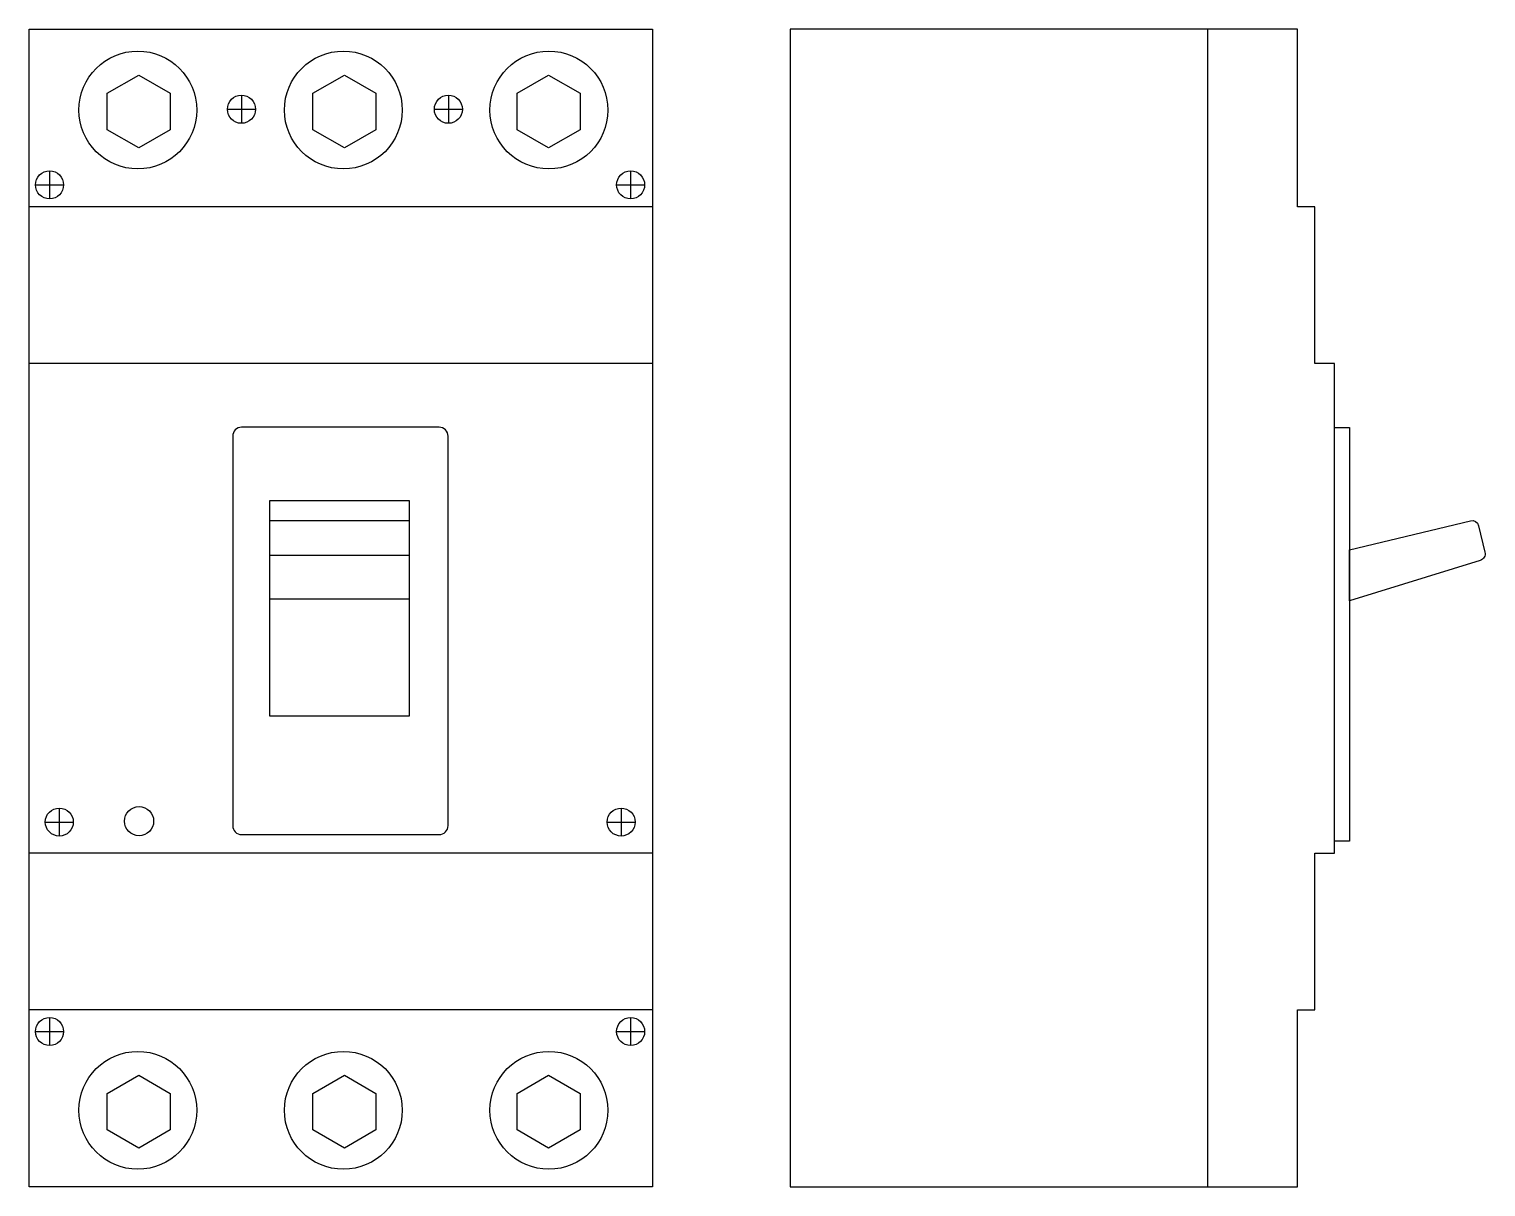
# Model space of a CAD drawing. Extents: x 0 to 321, y -255 to 0.
import ezdxf

# ---------------------------------------------------------------- set-up
doc = ezdxf.new("R2010")
doc.units = 0
doc.layers.add('LAYER_1', color=7, linetype='CONTINUOUS')

# ---------------------------------------------------------------- blocks, each defined once
blk = doc.blocks.new('BLOCK_3')
at = {"layer": 'LAYER_1', "color": 7}
blk.add_lwpolyline([(137.26, -254.92), (0, -254.92), (0, 0), (137.26, 0), (137.26, -254.92)], dxfattribs=at)
blk = doc.blocks.new('BLOCK_4')
at = {"layer": 'LAYER_1', "color": 7}
blk.add_lwpolyline([(137.26, -215.93), (0, -215.93), (0, -39.03), (137.26, -39.03), (137.26, -215.93)], dxfattribs=at)
blk = doc.blocks.new('BLOCK_5')
at = {"layer": 'LAYER_1', "color": 7}
blk.add_lwpolyline([(137.26, -181.41), (0, -181.41), (0, -73.56), (137.26, -73.56), (137.26, -181.41)], dxfattribs=at)
blk = doc.blocks.new('BLOCK_8')
at = {"layer": 'LAYER_1', "color": 7}
blk.add_open_spline([(1.41, -220.71), (1.41, -222.42), (2.79, -223.8), (4.5, -223.8), (4.5, -223.8), (4.5, -223.8), (4.5, -223.8), (6.2, -223.8), (7.58, -222.42), (7.58, -220.71), (7.58, -220.71), (7.58, -220.71), (7.58, -220.71), (7.58, -219.01), (6.2, -217.63), (4.5, -217.63), (4.5, -217.63), (4.5, -217.63), (4.5, -217.63), (2.79, -217.63), (1.41, -219.01), (1.41, -220.71)], degree=3, knots=[0, 0, 0, 0, 1, 1, 1, 2, 2, 2, 3, 3, 3, 4, 4, 4, 5, 5, 5, 6, 6, 6, 7, 7, 7, 7], dxfattribs=at)
blk = doc.blocks.new('BLOCK_11')
at = {"layer": 'LAYER_1', "color": 7}
blk.add_lwpolyline([(4.5, -217.63), (4.5, -223.8)], dxfattribs=at)
blk = doc.blocks.new('BLOCK_12')
at = {"layer": 'LAYER_1', "color": 7}
blk.add_lwpolyline([(1.41, -220.71), (7.58, -220.71)], dxfattribs=at)
blk = doc.blocks.new('BLOCK_10')
at = {"layer": 'LAYER_1'}
for name in ['BLOCK_11', 'BLOCK_12']:
    blk.add_blockref(name, (0, 0), dxfattribs=at)
blk = doc.blocks.new('BLOCK_9')
at = {"layer": 'LAYER_1'}
blk.add_blockref('BLOCK_10', (0, 0), dxfattribs=at)
blk = doc.blocks.new('BLOCK_7')
at = {"layer": 'LAYER_1'}
for name in ['BLOCK_8', 'BLOCK_9']:
    blk.add_blockref(name, (0, 0), dxfattribs=at)
blk = doc.blocks.new('BLOCK_6')
at = {"layer": 'LAYER_1'}
blk.add_blockref('BLOCK_7', (0, 0), dxfattribs=at)
blk = doc.blocks.new('BLOCK_15')
at = {"layer": 'LAYER_1', "color": 7}
blk.add_open_spline([(129.38, -220.71), (129.38, -222.42), (130.77, -223.8), (132.47, -223.8), (132.47, -223.8), (132.47, -223.8), (132.47, -223.8), (134.18, -223.8), (135.56, -222.42), (135.56, -220.71), (135.56, -220.71), (135.56, -220.71), (135.56, -220.71), (135.56, -219.01), (134.18, -217.63), (132.47, -217.63), (132.47, -217.63), (132.47, -217.63), (132.47, -217.63), (130.77, -217.63), (129.38, -219.01), (129.38, -220.71)], degree=3, knots=[0, 0, 0, 0, 1, 1, 1, 2, 2, 2, 3, 3, 3, 4, 4, 4, 5, 5, 5, 6, 6, 6, 7, 7, 7, 7], dxfattribs=at)
blk = doc.blocks.new('BLOCK_18')
at = {"layer": 'LAYER_1', "color": 7}
blk.add_lwpolyline([(132.47, -217.63), (132.47, -223.8)], dxfattribs=at)
blk = doc.blocks.new('BLOCK_19')
at = {"layer": 'LAYER_1', "color": 7}
blk.add_lwpolyline([(129.38, -220.71), (135.56, -220.71)], dxfattribs=at)
blk = doc.blocks.new('BLOCK_17')
at = {"layer": 'LAYER_1'}
for name in ['BLOCK_18', 'BLOCK_19']:
    blk.add_blockref(name, (0, 0), dxfattribs=at)
blk = doc.blocks.new('BLOCK_16')
at = {"layer": 'LAYER_1'}
blk.add_blockref('BLOCK_17', (0, 0), dxfattribs=at)
blk = doc.blocks.new('BLOCK_14')
at = {"layer": 'LAYER_1'}
for name in ['BLOCK_15', 'BLOCK_16']:
    blk.add_blockref(name, (0, 0), dxfattribs=at)
blk = doc.blocks.new('BLOCK_13')
at = {"layer": 'LAYER_1'}
blk.add_blockref('BLOCK_14', (0, 0), dxfattribs=at)
blk = doc.blocks.new('BLOCK_22')
at = {"layer": 'LAYER_1', "color": 7}
blk.add_open_spline([(1.41, -34.28), (1.41, -35.99), (2.79, -37.37), (4.5, -37.37), (4.5, -37.37), (4.5, -37.37), (4.5, -37.37), (6.2, -37.37), (7.58, -35.99), (7.58, -34.28), (7.58, -34.28), (7.58, -34.28), (7.58, -34.28), (7.58, -32.58), (6.2, -31.2), (4.5, -31.2), (4.5, -31.2), (4.5, -31.2), (4.5, -31.2), (2.79, -31.2), (1.41, -32.58), (1.41, -34.28)], degree=3, knots=[0, 0, 0, 0, 1, 1, 1, 2, 2, 2, 3, 3, 3, 4, 4, 4, 5, 5, 5, 6, 6, 6, 7, 7, 7, 7], dxfattribs=at)
blk = doc.blocks.new('BLOCK_25')
at = {"layer": 'LAYER_1', "color": 7}
blk.add_lwpolyline([(4.5, -31.2), (4.5, -37.37)], dxfattribs=at)
blk = doc.blocks.new('BLOCK_26')
at = {"layer": 'LAYER_1', "color": 7}
blk.add_lwpolyline([(1.41, -34.28), (7.58, -34.28)], dxfattribs=at)
blk = doc.blocks.new('BLOCK_24')
at = {"layer": 'LAYER_1'}
for name in ['BLOCK_25', 'BLOCK_26']:
    blk.add_blockref(name, (0, 0), dxfattribs=at)
blk = doc.blocks.new('BLOCK_23')
at = {"layer": 'LAYER_1'}
blk.add_blockref('BLOCK_24', (0, 0), dxfattribs=at)
blk = doc.blocks.new('BLOCK_21')
at = {"layer": 'LAYER_1'}
for name in ['BLOCK_22', 'BLOCK_23']:
    blk.add_blockref(name, (0, 0), dxfattribs=at)
blk = doc.blocks.new('BLOCK_20')
at = {"layer": 'LAYER_1'}
blk.add_blockref('BLOCK_21', (0, 0), dxfattribs=at)
blk = doc.blocks.new('BLOCK_29')
at = {"layer": 'LAYER_1', "color": 7}
blk.add_open_spline([(129.38, -34.28), (129.38, -35.99), (130.77, -37.37), (132.47, -37.37), (132.47, -37.37), (132.47, -37.37), (132.47, -37.37), (134.18, -37.37), (135.56, -35.99), (135.56, -34.28), (135.56, -34.28), (135.56, -34.28), (135.56, -34.28), (135.56, -32.58), (134.18, -31.2), (132.47, -31.2), (132.47, -31.2), (132.47, -31.2), (132.47, -31.2), (130.77, -31.2), (129.38, -32.58), (129.38, -34.28)], degree=3, knots=[0, 0, 0, 0, 1, 1, 1, 2, 2, 2, 3, 3, 3, 4, 4, 4, 5, 5, 5, 6, 6, 6, 7, 7, 7, 7], dxfattribs=at)
blk = doc.blocks.new('BLOCK_32')
at = {"layer": 'LAYER_1', "color": 7}
blk.add_lwpolyline([(132.47, -31.2), (132.47, -37.37)], dxfattribs=at)
blk = doc.blocks.new('BLOCK_33')
at = {"layer": 'LAYER_1', "color": 7}
blk.add_lwpolyline([(129.38, -34.28), (135.56, -34.28)], dxfattribs=at)
blk = doc.blocks.new('BLOCK_31')
at = {"layer": 'LAYER_1'}
for name in ['BLOCK_32', 'BLOCK_33']:
    blk.add_blockref(name, (0, 0), dxfattribs=at)
blk = doc.blocks.new('BLOCK_30')
at = {"layer": 'LAYER_1'}
blk.add_blockref('BLOCK_31', (0, 0), dxfattribs=at)
blk = doc.blocks.new('BLOCK_28')
at = {"layer": 'LAYER_1'}
for name in ['BLOCK_29', 'BLOCK_30']:
    blk.add_blockref(name, (0, 0), dxfattribs=at)
blk = doc.blocks.new('BLOCK_27')
at = {"layer": 'LAYER_1'}
blk.add_blockref('BLOCK_28', (0, 0), dxfattribs=at)
blk = doc.blocks.new('BLOCK_34')
at = {"layer": 'LAYER_1', "color": 7}
blk.add_open_spline([(20.99, -174.4), (20.99, -176.17), (22.43, -177.61), (24.21, -177.61), (24.21, -177.61), (24.21, -177.61), (24.21, -177.61), (25.98, -177.61), (27.42, -176.17), (27.42, -174.4), (27.42, -174.4), (27.42, -174.4), (27.42, -174.4), (27.42, -172.62), (25.98, -171.18), (24.21, -171.18), (24.21, -171.18), (24.21, -171.18), (24.21, -171.18), (22.43, -171.18), (20.99, -172.62), (20.99, -174.4)], degree=3, knots=[0, 0, 0, 0, 1, 1, 1, 2, 2, 2, 3, 3, 3, 4, 4, 4, 5, 5, 5, 6, 6, 6, 7, 7, 7, 7], dxfattribs=at)
blk = doc.blocks.new('BLOCK_37')
at = {"layer": 'LAYER_1', "color": 7}
blk.add_lwpolyline([(83.72, -151.25), (53.03, -151.25), (53.03, -103.81), (83.72, -103.81), (83.72, -151.25)], dxfattribs=at)
blk = doc.blocks.new('BLOCK_38')
at = {"layer": 'LAYER_1', "color": 7}
blk.add_open_spline([(92.27, -175.38), (92.27, -176.46), (91.38, -177.34), (90.31, -177.34), (90.31, -177.34), (90.31, -177.34), (90.31, -177.34), (90.31, -177.34), (46.8, -177.34), (46.8, -177.34), (46.8, -177.34), (46.8, -177.34), (46.8, -177.34), (45.72, -177.34), (44.83, -176.46), (44.83, -175.38), (44.83, -175.38), (44.83, -175.38), (44.83, -175.38), (44.83, -175.38), (44.83, -89.63), (44.83, -89.63), (44.83, -89.63), (44.83, -89.63), (44.83, -89.63), (44.83, -88.55), (45.72, -87.66), (46.8, -87.66), (46.8, -87.66), (46.8, -87.66), (46.8, -87.66), (46.8, -87.66), (90.31, -87.66), (90.31, -87.66), (90.31, -87.66), (90.31, -87.66), (90.31, -87.66), (91.38, -87.66), (92.27, -88.55), (92.27, -89.63), (92.27, -89.63), (92.27, -89.63), (92.27, -89.63), (92.27, -89.63), (92.27, -175.38), (92.27, -175.38)], degree=3, knots=[0, 0, 0, 0, 1, 1, 1, 2, 2, 2, 3, 3, 3, 4, 4, 4, 5, 5, 5, 6, 6, 6, 7, 7, 7, 8, 8, 8, 9, 9, 9, 10, 10, 10, 11, 11, 11, 12, 12, 12, 13, 13, 13, 14, 14, 14, 15, 15, 15, 15], dxfattribs=at)
blk = doc.blocks.new('BLOCK_39')
at = {"layer": 'LAYER_1', "color": 7}
blk.add_lwpolyline([(53.15, -125.47), (83.6, -125.47)], dxfattribs=at)
blk = doc.blocks.new('BLOCK_40')
at = {"layer": 'LAYER_1', "color": 7}
blk.add_lwpolyline([(53.13, -115.84), (83.58, -115.84)], dxfattribs=at)
blk = doc.blocks.new('BLOCK_41')
at = {"layer": 'LAYER_1', "color": 7}
blk.add_lwpolyline([(53.15, -108.21), (83.6, -108.21)], dxfattribs=at)
blk = doc.blocks.new('BLOCK_36')
at = {"layer": 'LAYER_1'}
for name in ['BLOCK_38', 'BLOCK_37', 'BLOCK_41', 'BLOCK_40', 'BLOCK_39']:
    blk.add_blockref(name, (0, 0), dxfattribs=at)
blk = doc.blocks.new('BLOCK_35')
at = {"layer": 'LAYER_1'}
blk.add_blockref('BLOCK_36', (0, 0), dxfattribs=at)
blk = doc.blocks.new('BLOCK_50')
at = {"layer": 'LAYER_1', "color": 7}
blk.add_lwpolyline([(46.76, -14.55), (46.76, -20.73)], dxfattribs=at)
blk = doc.blocks.new('BLOCK_51')
at = {"layer": 'LAYER_1', "color": 7}
blk.add_lwpolyline([(43.68, -17.64), (49.85, -17.64)], dxfattribs=at)
blk = doc.blocks.new('BLOCK_49')
at = {"layer": 'LAYER_1'}
for name in ['BLOCK_50', 'BLOCK_51']:
    blk.add_blockref(name, (0, 0), dxfattribs=at)
blk = doc.blocks.new('BLOCK_48')
at = {"layer": 'LAYER_1'}
blk.add_blockref('BLOCK_49', (0, 0), dxfattribs=at)
blk = doc.blocks.new('BLOCK_47')
at = {"layer": 'LAYER_1'}
blk.add_blockref('BLOCK_48', (0, 0), dxfattribs=at)
blk = doc.blocks.new('BLOCK_46')
at = {"layer": 'LAYER_1'}
blk.add_blockref('BLOCK_47', (0, 0), dxfattribs=at)
blk = doc.blocks.new('BLOCK_45')
at = {"layer": 'LAYER_1'}
blk.add_blockref('BLOCK_46', (0, 0), dxfattribs=at)
blk = doc.blocks.new('BLOCK_44')
at = {"layer": 'LAYER_1'}
blk.add_blockref('BLOCK_45', (0, 0), dxfattribs=at)
blk = doc.blocks.new('BLOCK_52')
at = {"layer": 'LAYER_1', "color": 7}
blk.add_open_spline([(43.67, -17.64), (43.67, -19.35), (45.06, -20.73), (46.76, -20.73), (46.76, -20.73), (46.76, -20.73), (46.76, -20.73), (48.47, -20.73), (49.85, -19.35), (49.85, -17.64), (49.85, -17.64), (49.85, -17.64), (49.85, -17.64), (49.85, -15.93), (48.47, -14.55), (46.76, -14.55), (46.76, -14.55), (46.76, -14.55), (46.76, -14.55), (45.06, -14.55), (43.67, -15.93), (43.67, -17.64)], degree=3, knots=[0, 0, 0, 0, 1, 1, 1, 2, 2, 2, 3, 3, 3, 4, 4, 4, 5, 5, 5, 6, 6, 6, 7, 7, 7, 7], dxfattribs=at)
blk = doc.blocks.new('BLOCK_43')
at = {"layer": 'LAYER_1'}
for name in ['BLOCK_52', 'BLOCK_44']:
    blk.add_blockref(name, (0, 0), dxfattribs=at)
blk = doc.blocks.new('BLOCK_42')
at = {"layer": 'LAYER_1'}
blk.add_blockref('BLOCK_43', (0, 0), dxfattribs=at)
blk = doc.blocks.new('BLOCK_59')
at = {"layer": 'LAYER_1', "color": 7}
blk.add_lwpolyline([(92.34, -14.55), (92.34, -20.73)], dxfattribs=at)
blk = doc.blocks.new('BLOCK_60')
at = {"layer": 'LAYER_1', "color": 7}
blk.add_lwpolyline([(89.25, -17.64), (95.43, -17.64)], dxfattribs=at)
blk = doc.blocks.new('BLOCK_58')
at = {"layer": 'LAYER_1'}
for name in ['BLOCK_59', 'BLOCK_60']:
    blk.add_blockref(name, (0, 0), dxfattribs=at)
blk = doc.blocks.new('BLOCK_57')
at = {"layer": 'LAYER_1'}
blk.add_blockref('BLOCK_58', (0, 0), dxfattribs=at)
blk = doc.blocks.new('BLOCK_56')
at = {"layer": 'LAYER_1'}
blk.add_blockref('BLOCK_57', (0, 0), dxfattribs=at)
blk = doc.blocks.new('BLOCK_55')
at = {"layer": 'LAYER_1'}
blk.add_blockref('BLOCK_56', (0, 0), dxfattribs=at)
blk = doc.blocks.new('BLOCK_61')
at = {"layer": 'LAYER_1', "color": 7}
blk.add_open_spline([(89.25, -17.64), (89.25, -19.35), (90.63, -20.73), (92.34, -20.73), (92.34, -20.73), (92.34, -20.73), (92.34, -20.73), (94.05, -20.73), (95.43, -19.35), (95.43, -17.64), (95.43, -17.64), (95.43, -17.64), (95.43, -17.64), (95.43, -15.93), (94.05, -14.55), (92.34, -14.55), (92.34, -14.55), (92.34, -14.55), (92.34, -14.55), (90.63, -14.55), (89.25, -15.93), (89.25, -17.64)], degree=3, knots=[0, 0, 0, 0, 1, 1, 1, 2, 2, 2, 3, 3, 3, 4, 4, 4, 5, 5, 5, 6, 6, 6, 7, 7, 7, 7], dxfattribs=at)
blk = doc.blocks.new('BLOCK_54')
at = {"layer": 'LAYER_1'}
for name in ['BLOCK_55', 'BLOCK_61']:
    blk.add_blockref(name, (0, 0), dxfattribs=at)
blk = doc.blocks.new('BLOCK_53')
at = {"layer": 'LAYER_1'}
blk.add_blockref('BLOCK_54', (0, 0), dxfattribs=at)
blk = doc.blocks.new('BLOCK_62')
at = {"layer": 'LAYER_1', "color": 7}
blk.add_open_spline([(10.96, -17.81), (10.96, -24.98), (16.77, -30.78), (23.94, -30.78), (23.94, -30.78), (23.94, -30.78), (23.94, -30.78), (31.1, -30.78), (36.91, -24.98), (36.91, -17.81), (36.91, -17.81), (36.91, -17.81), (36.91, -17.81), (36.91, -10.65), (31.1, -4.84), (23.94, -4.84), (23.94, -4.84), (23.94, -4.84), (23.94, -4.84), (16.77, -4.84), (10.96, -10.65), (10.96, -17.81)], degree=3, knots=[0, 0, 0, 0, 1, 1, 1, 2, 2, 2, 3, 3, 3, 4, 4, 4, 5, 5, 5, 6, 6, 6, 7, 7, 7, 7], dxfattribs=at)
blk = doc.blocks.new('BLOCK_63')
at = {"layer": 'LAYER_1', "color": 7}
blk.add_open_spline([(56.23, -17.81), (56.23, -24.98), (62.04, -30.78), (69.21, -30.78), (69.21, -30.78), (69.21, -30.78), (69.21, -30.78), (76.37, -30.78), (82.18, -24.98), (82.18, -17.81), (82.18, -17.81), (82.18, -17.81), (82.18, -17.81), (82.18, -10.65), (76.37, -4.84), (69.21, -4.84), (69.21, -4.84), (69.21, -4.84), (69.21, -4.84), (62.04, -4.84), (56.23, -10.65), (56.23, -17.81)], degree=3, knots=[0, 0, 0, 0, 1, 1, 1, 2, 2, 2, 3, 3, 3, 4, 4, 4, 5, 5, 5, 6, 6, 6, 7, 7, 7, 7], dxfattribs=at)
blk = doc.blocks.new('BLOCK_64')
at = {"layer": 'LAYER_1', "color": 7}
blk.add_open_spline([(101.5, -17.81), (101.5, -24.98), (107.31, -30.78), (114.48, -30.78), (114.48, -30.78), (114.48, -30.78), (114.48, -30.78), (121.64, -30.78), (127.45, -24.98), (127.45, -17.81), (127.45, -17.81), (127.45, -17.81), (127.45, -17.81), (127.45, -10.65), (121.64, -4.84), (114.48, -4.84), (114.48, -4.84), (114.48, -4.84), (114.48, -4.84), (107.31, -4.84), (101.5, -10.65), (101.5, -17.81)], degree=3, knots=[0, 0, 0, 0, 1, 1, 1, 2, 2, 2, 3, 3, 3, 4, 4, 4, 5, 5, 5, 6, 6, 6, 7, 7, 7, 7], dxfattribs=at)
blk = doc.blocks.new('BLOCK_73')
at = {"layer": 'LAYER_1', "color": 7}
blk.add_lwpolyline([(6.64, -171.51), (6.64, -177.68)], dxfattribs=at)
blk = doc.blocks.new('BLOCK_74')
at = {"layer": 'LAYER_1', "color": 7}
blk.add_lwpolyline([(3.55, -174.6), (9.73, -174.6)], dxfattribs=at)
blk = doc.blocks.new('BLOCK_72')
at = {"layer": 'LAYER_1'}
for name in ['BLOCK_73', 'BLOCK_74']:
    blk.add_blockref(name, (0, 0), dxfattribs=at)
blk = doc.blocks.new('BLOCK_71')
at = {"layer": 'LAYER_1'}
blk.add_blockref('BLOCK_72', (0, 0), dxfattribs=at)
blk = doc.blocks.new('BLOCK_70')
at = {"layer": 'LAYER_1'}
blk.add_blockref('BLOCK_71', (0, 0), dxfattribs=at)
blk = doc.blocks.new('BLOCK_69')
at = {"layer": 'LAYER_1'}
blk.add_blockref('BLOCK_70', (0, 0), dxfattribs=at)
blk = doc.blocks.new('BLOCK_68')
at = {"layer": 'LAYER_1'}
blk.add_blockref('BLOCK_69', (0, 0), dxfattribs=at)
blk = doc.blocks.new('BLOCK_67')
at = {"layer": 'LAYER_1'}
blk.add_blockref('BLOCK_68', (0, 0), dxfattribs=at)
blk = doc.blocks.new('BLOCK_75')
at = {"layer": 'LAYER_1', "color": 7}
blk.add_open_spline([(3.55, -174.6), (3.55, -176.3), (4.94, -177.68), (6.64, -177.68), (6.64, -177.68), (6.64, -177.68), (6.64, -177.68), (8.35, -177.68), (9.73, -176.3), (9.73, -174.6), (9.73, -174.6), (9.73, -174.6), (9.73, -174.6), (9.73, -172.89), (8.35, -171.51), (6.64, -171.51), (6.64, -171.51), (6.64, -171.51), (6.64, -171.51), (4.94, -171.51), (3.55, -172.89), (3.55, -174.6)], degree=3, knots=[0, 0, 0, 0, 1, 1, 1, 2, 2, 2, 3, 3, 3, 4, 4, 4, 5, 5, 5, 6, 6, 6, 7, 7, 7, 7], dxfattribs=at)
blk = doc.blocks.new('BLOCK_66')
at = {"layer": 'LAYER_1'}
for name in ['BLOCK_67', 'BLOCK_75']:
    blk.add_blockref(name, (0, 0), dxfattribs=at)
blk = doc.blocks.new('BLOCK_65')
at = {"layer": 'LAYER_1'}
blk.add_blockref('BLOCK_66', (0, 0), dxfattribs=at)
blk = doc.blocks.new('BLOCK_82')
at = {"layer": 'LAYER_1', "color": 7}
blk.add_lwpolyline([(130.39, -171.51), (130.39, -177.68)], dxfattribs=at)
blk = doc.blocks.new('BLOCK_83')
at = {"layer": 'LAYER_1', "color": 7}
blk.add_lwpolyline([(127.3, -174.6), (133.48, -174.6)], dxfattribs=at)
blk = doc.blocks.new('BLOCK_81')
at = {"layer": 'LAYER_1'}
for name in ['BLOCK_82', 'BLOCK_83']:
    blk.add_blockref(name, (0, 0), dxfattribs=at)
blk = doc.blocks.new('BLOCK_80')
at = {"layer": 'LAYER_1'}
blk.add_blockref('BLOCK_81', (0, 0), dxfattribs=at)
blk = doc.blocks.new('BLOCK_79')
at = {"layer": 'LAYER_1'}
blk.add_blockref('BLOCK_80', (0, 0), dxfattribs=at)
blk = doc.blocks.new('BLOCK_78')
at = {"layer": 'LAYER_1'}
blk.add_blockref('BLOCK_79', (0, 0), dxfattribs=at)
blk = doc.blocks.new('BLOCK_84')
at = {"layer": 'LAYER_1', "color": 7}
blk.add_open_spline([(127.3, -174.6), (127.3, -176.3), (128.68, -177.68), (130.39, -177.68), (130.39, -177.68), (130.39, -177.68), (130.39, -177.68), (132.09, -177.68), (133.48, -176.3), (133.48, -174.6), (133.48, -174.6), (133.48, -174.6), (133.48, -174.6), (133.48, -172.89), (132.09, -171.51), (130.39, -171.51), (130.39, -171.51), (130.39, -171.51), (130.39, -171.51), (128.68, -171.51), (127.3, -172.89), (127.3, -174.6)], degree=3, knots=[0, 0, 0, 0, 1, 1, 1, 2, 2, 2, 3, 3, 3, 4, 4, 4, 5, 5, 5, 6, 6, 6, 7, 7, 7, 7], dxfattribs=at)
blk = doc.blocks.new('BLOCK_77')
at = {"layer": 'LAYER_1'}
for name in ['BLOCK_78', 'BLOCK_84']:
    blk.add_blockref(name, (0, 0), dxfattribs=at)
blk = doc.blocks.new('BLOCK_76')
at = {"layer": 'LAYER_1'}
blk.add_blockref('BLOCK_77', (0, 0), dxfattribs=at)
blk = doc.blocks.new('BLOCK_85')
at = {"layer": 'LAYER_1', "color": 7}
blk.add_open_spline([(10.96, -238.06), (10.96, -245.23), (16.77, -251.04), (23.94, -251.04), (23.94, -251.04), (23.94, -251.04), (23.94, -251.04), (31.1, -251.04), (36.91, -245.23), (36.91, -238.06), (36.91, -238.06), (36.91, -238.06), (36.91, -238.06), (36.91, -230.9), (31.1, -225.09), (23.94, -225.09), (23.94, -225.09), (23.94, -225.09), (23.94, -225.09), (16.77, -225.09), (10.96, -230.9), (10.96, -238.06)], degree=3, knots=[0, 0, 0, 0, 1, 1, 1, 2, 2, 2, 3, 3, 3, 4, 4, 4, 5, 5, 5, 6, 6, 6, 7, 7, 7, 7], dxfattribs=at)
blk = doc.blocks.new('BLOCK_86')
at = {"layer": 'LAYER_1', "color": 7}
blk.add_open_spline([(56.23, -238.06), (56.23, -245.23), (62.04, -251.04), (69.21, -251.04), (69.21, -251.04), (69.21, -251.04), (69.21, -251.04), (76.37, -251.04), (82.18, -245.23), (82.18, -238.06), (82.18, -238.06), (82.18, -238.06), (82.18, -238.06), (82.18, -230.9), (76.37, -225.09), (69.21, -225.09), (69.21, -225.09), (69.21, -225.09), (69.21, -225.09), (62.04, -225.09), (56.23, -230.9), (56.23, -238.06)], degree=3, knots=[0, 0, 0, 0, 1, 1, 1, 2, 2, 2, 3, 3, 3, 4, 4, 4, 5, 5, 5, 6, 6, 6, 7, 7, 7, 7], dxfattribs=at)
blk = doc.blocks.new('BLOCK_87')
at = {"layer": 'LAYER_1', "color": 7}
blk.add_open_spline([(101.5, -238.06), (101.5, -245.23), (107.31, -251.04), (114.48, -251.04), (114.48, -251.04), (114.48, -251.04), (114.48, -251.04), (121.64, -251.04), (127.45, -245.23), (127.45, -238.06), (127.45, -238.06), (127.45, -238.06), (127.45, -238.06), (127.45, -230.9), (121.64, -225.09), (114.48, -225.09), (114.48, -225.09), (114.48, -225.09), (114.48, -225.09), (107.31, -225.09), (101.5, -230.9), (101.5, -238.06)], degree=3, knots=[0, 0, 0, 0, 1, 1, 1, 2, 2, 2, 3, 3, 3, 4, 4, 4, 5, 5, 5, 6, 6, 6, 7, 7, 7, 7], dxfattribs=at)
blk = doc.blocks.new('BLOCK_88')
at = {"layer": 'LAYER_1', "color": 7}
blk.add_lwpolyline([(24.14, -26.14), (17.2, -22.14), (17.2, -14.13), (24.14, -10.12), (31.07, -14.13), (31.07, -22.14), (24.14, -26.14)], dxfattribs=at)
blk = doc.blocks.new('BLOCK_89')
at = {"layer": 'LAYER_1', "color": 7}
blk.add_lwpolyline([(69.45, -26.14), (62.51, -22.14), (62.51, -14.13), (69.45, -10.12), (76.38, -14.13), (76.38, -22.14), (69.45, -26.14)], dxfattribs=at)
blk = doc.blocks.new('BLOCK_90')
at = {"layer": 'LAYER_1', "color": 7}
blk.add_lwpolyline([(114.41, -26.14), (107.47, -22.14), (107.47, -14.13), (114.41, -10.12), (121.35, -14.13), (121.35, -22.14), (114.41, -26.14)], dxfattribs=at)
blk = doc.blocks.new('BLOCK_91')
at = {"layer": 'LAYER_1', "color": 7}
blk.add_lwpolyline([(24.14, -246.37), (17.2, -242.37), (17.2, -234.36), (24.14, -230.35), (31.07, -234.36), (31.07, -242.37), (24.14, -246.37)], dxfattribs=at)
blk = doc.blocks.new('BLOCK_92')
at = {"layer": 'LAYER_1', "color": 7}
blk.add_lwpolyline([(69.45, -246.37), (62.51, -242.37), (62.51, -234.36), (69.45, -230.35), (76.38, -234.36), (76.38, -242.37), (69.45, -246.37)], dxfattribs=at)
blk = doc.blocks.new('BLOCK_93')
at = {"layer": 'LAYER_1', "color": 7}
blk.add_lwpolyline([(114.41, -246.37), (107.47, -242.37), (107.47, -234.36), (114.41, -230.35), (121.35, -234.36), (121.35, -242.37), (114.41, -246.37)], dxfattribs=at)
blk = doc.blocks.new('BLOCK_96')
at = {"layer": 'LAYER_1', "color": 7}
blk.add_lwpolyline([(283.13, -73.6), (283.13, -39.09), (279.36, -39.09), (279.36, 0), (167.6, 0), (167.6, -254.92), (279.36, -254.92), (279.36, -215.95), (283.13, -215.95), (283.13, -181.45), (287.5, -181.45), (287.5, -73.6), (283.13, -73.6)], dxfattribs=at)
blk = doc.blocks.new('BLOCK_97')
at = {"layer": 'LAYER_1', "color": 7}
blk.add_lwpolyline([(259.56, 0), (259.56, -254.84)], dxfattribs=at)
blk = doc.blocks.new('BLOCK_100')
at = {"layer": 'LAYER_1', "color": 7}
blk.add_open_spline([(320.64, -115.14), (320.64, -115.14), (319.24, -109.33), (319.24, -109.33), (319.24, -109.33), (319.24, -109.33), (319.24, -109.33), (319.05, -108.55), (318.25, -108.05), (317.46, -108.24), (317.46, -108.24), (317.46, -108.24), (317.46, -108.24), (317.46, -108.24), (290.78, -114.62), (290.78, -114.62), (290.78, -114.62), (290.78, -114.62), (290.78, -114.62), (290.78, -114.62), (290.78, -125.89), (290.78, -125.89), (290.78, -125.89), (290.78, -125.89), (290.78, -125.89), (290.78, -125.89), (319.58, -117), (319.58, -117), (319.58, -117), (319.58, -117), (319.58, -117), (320.35, -116.77), (320.83, -115.93), (320.64, -115.14)], degree=3, knots=[0, 0, 0, 0, 1, 1, 1, 2, 2, 2, 3, 3, 3, 4, 4, 4, 5, 5, 5, 6, 6, 6, 7, 7, 7, 8, 8, 8, 9, 9, 9, 10, 10, 10, 11, 11, 11, 11], dxfattribs=at)
blk = doc.blocks.new('BLOCK_99')
at = {"layer": 'LAYER_1'}
blk.add_blockref('BLOCK_100', (0, 0), dxfattribs=at)
blk = doc.blocks.new('BLOCK_98')
at = {"layer": 'LAYER_1'}
blk.add_blockref('BLOCK_99', (0, 0), dxfattribs=at)
blk = doc.blocks.new('BLOCK_101')
at = {"layer": 'LAYER_1', "color": 7}
blk.add_lwpolyline([(290.78, -178.81), (287.5, -178.81), (287.5, -87.7), (290.78, -87.7), (290.78, -178.81)], dxfattribs=at)
blk = doc.blocks.new('BLOCK_95')
at = {"layer": 'LAYER_1'}
for name in ['BLOCK_96', 'BLOCK_97', 'BLOCK_101', 'BLOCK_98']:
    blk.add_blockref(name, (0, 0), dxfattribs=at)
blk = doc.blocks.new('BLOCK_94')
at = {"layer": 'LAYER_1'}
blk.add_blockref('BLOCK_95', (0, 0), dxfattribs=at)
blk = doc.blocks.new('BLOCK_2')
at = {"layer": 'LAYER_1'}
for name in ['BLOCK_3', 'BLOCK_94', 'BLOCK_62', 'BLOCK_63', 'BLOCK_64', 'BLOCK_88', 'BLOCK_89', 'BLOCK_90', 'BLOCK_42', 'BLOCK_53', 'BLOCK_20', 'BLOCK_27', 'BLOCK_4', 'BLOCK_5', 'BLOCK_35', 'BLOCK_65', 'BLOCK_34', 'BLOCK_76', 'BLOCK_6', 'BLOCK_13', 'BLOCK_85', 'BLOCK_86', 'BLOCK_87', 'BLOCK_91', 'BLOCK_92', 'BLOCK_93']:
    blk.add_blockref(name, (0, 0), dxfattribs=at)

msp = doc.modelspace()

# ---------------------------------------------------------------- block references
at = {"layer": 'LAYER_1'}
msp.add_blockref('BLOCK_2', (0, 0), dxfattribs=at)

doc.saveas('drawing.dxf')
